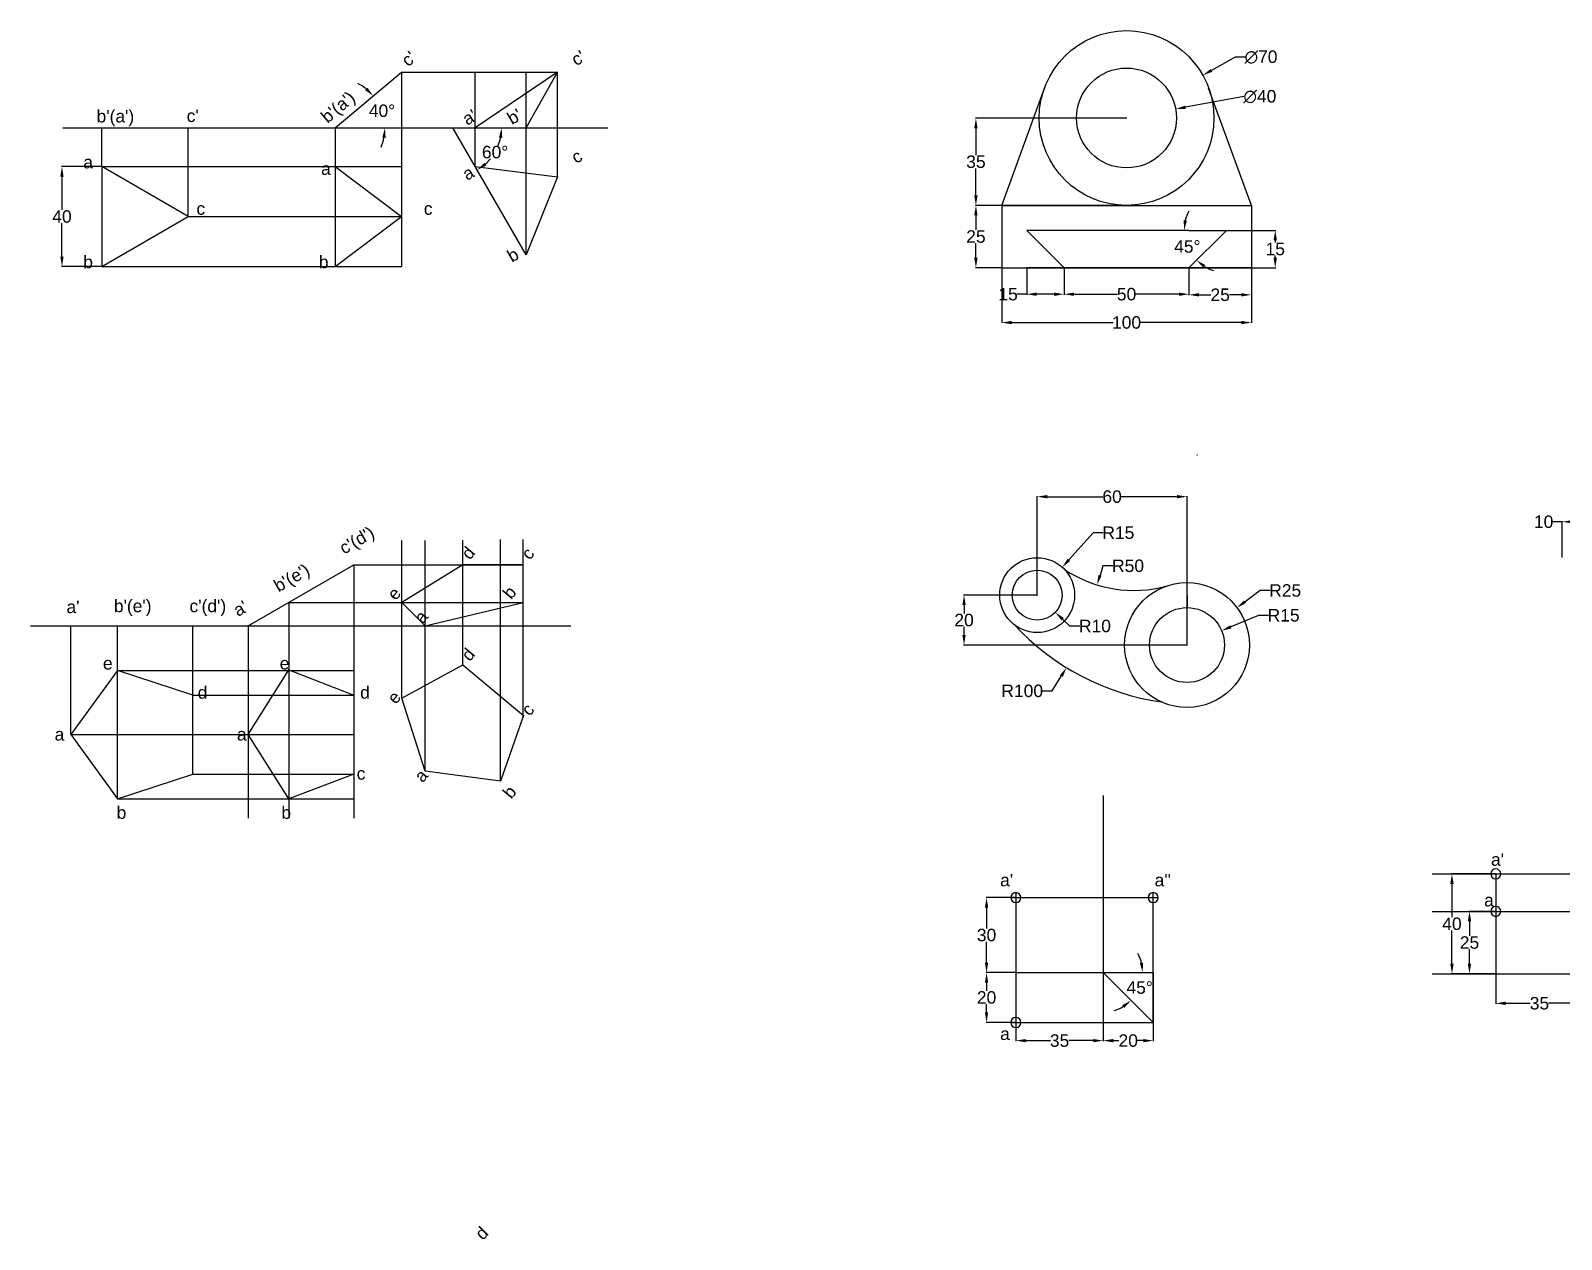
# Model space of a CAD drawing. Header units: inches. Extents: x -1930 to 5336, y -1833 to 832.
# Drawn here: x 2319 to 2932, y 280 to 764 of the extents above; entities that cross this region are included whole.
import ezdxf

# ---------------------------------------------------------------- set-up
doc = ezdxf.new("R2010")
doc.units = ezdxf.units.IN
doc.header["$MEASUREMENT"] = 0
doc.styles.get("Standard").update_dxf_attribs({"font": 'arial.ttf'})
doc.dimstyles.get("Standard").update_dxf_attribs({"dimtxt": 5, "dimasz": 4, "dimexe": 0.18, "dimexo": 0.0625, "dimgap": 0.09, "dimtad": 0, "dimtih": 1, "dimtoh": 1, "dimdec": 0, "dimzin": 0, "dimdsep": 46, "dimtxsty": 'Standard', "dimcen": 0.09, "dimadec": 0, "dimazin": 0, "dimtfac": 1, "dimtdec": 0, "dimtofl": 0, "dimtmove": 0, "dimatfit": 3, "dimfxl": 1, "dimtolj": 1, "dimtzin": 0, "dimarcsym": 0})

# ---------------------------------------------------------------- blocks, each defined once
blk = doc.blocks.new('*D106')
at = {"color": 0, "lineweight": -2, "transparency": 16777216}
for start, end in [(51.53873, 63.07746), (336.92254, 348.46127)]:
    blk.add_arc((2441.11, 725.42), 19.9, start, end, dxfattribs=at)
at = {"color": 0, "transparency": 16777216}
for points in [[(2453.95, 741.48), (2453.02, 740.52), (2456.35, 738.21)], [(2459.94, 721.51), (2461.27, 721.37), (2461.01, 725.42)]]:
    blk.add_solid(points, dxfattribs=at)
at = {"layer": 'Defpoints', "color": 0, "transparency": 16777216}
for p in [(2467.65, 747.69), (2460.47, 730.01), (2332.03, 725.42), (2441.11, 725.42), (2550.19, 725.42)]:
    blk.add_point(p, dxfattribs=at)
at = {"color": 0, "transparency": 16777216, "insert": (2459.81, 732.22), "char_height": 5, "attachment_point": 5}
blk.add_mtext('\\A1;40°', dxfattribs=at)
blk = doc.blocks.new('*D107')
at = {"color": 0, "lineweight": -2, "transparency": 16777216}
for start, end in [(338.60888, 348.24934), (311.75066, 320.56018)]:
    blk.add_arc((2488.18, 725.42), 19.54, start, end, dxfattribs=at)
at = {"color": 0, "transparency": 16777216}
for points in [[(2506.65, 721.51), (2507.98, 721.37), (2507.72, 725.42)], [(2501.59, 710.3), (2500.8, 711.38), (2497.95, 708.5)]]:
    blk.add_solid(points, dxfattribs=at)
at = {"layer": 'Defpoints', "color": 0, "transparency": 16777216}
for p in [(2332.03, 725.42), (2488.18, 725.42), (2550.19, 725.42), (2503.15, 712.86), (2517.56, 674.54)]:
    blk.add_point(p, dxfattribs=at)
at = {"color": 0, "transparency": 16777216, "insert": (2505.1, 715.65), "char_height": 5, "attachment_point": 5}
blk.add_mtext('\\A1;60°', dxfattribs=at)
blk = doc.blocks.new('*D108')
at = {"color": 0, "lineweight": -2, "transparency": 16777216}
for p, q in [((2347.55, 709.85), (2331.46, 709.85)), ((2331.64, 705.85), (2331.64, 692.49)), ((2331.64, 673.85), (2331.64, 687.21)), ((2347.55, 669.85), (2331.46, 669.85))]:
    blk.add_line(p, q, dxfattribs=at)
at = {"color": 0, "transparency": 16777216}
for points in [[(2330.97, 705.85), (2332.3, 705.85), (2331.64, 709.85)], [(2330.97, 673.85), (2332.3, 673.85), (2331.64, 669.85)]]:
    blk.add_solid(points, dxfattribs=at)
at = {"layer": 'Defpoints', "color": 0, "transparency": 16777216}
for p in [(2347.61, 709.85), (2331.64, 669.85), (2347.61, 669.85)]:
    blk.add_point(p, dxfattribs=at)
at = {"color": 0, "transparency": 16777216, "insert": (2331.64, 689.85), "char_height": 5, "attachment_point": 5}
blk.add_mtext('\\A1;40', dxfattribs=at)
blk = doc.blocks.new('*D112')
at = {"color": 0, "lineweight": -2, "transparency": 16777216}
for p, q in [((2733, 669.28), (2733, 658.57)), ((2783, 669.28), (2783, 658.57)), ((2737, 658.75), (2754.33, 658.75)), ((2779, 658.75), (2761.66, 658.75))]:
    blk.add_line(p, q, dxfattribs=at)
at = {"color": 0, "transparency": 16777216}
for points in [[(2737, 659.41), (2737, 658.08), (2733, 658.75)], [(2779, 659.41), (2779, 658.08), (2783, 658.75)]]:
    blk.add_solid(points, dxfattribs=at)
at = {"layer": 'Defpoints', "color": 0, "transparency": 16777216}
for p in [(2733, 669.34), (2783, 669.34), (2783, 658.75)]:
    blk.add_point(p, dxfattribs=at)
at = {"color": 0, "transparency": 16777216, "insert": (2758, 658.75), "char_height": 5, "attachment_point": 5}
blk.add_mtext('\\A1;50', dxfattribs=at)
blk = doc.blocks.new('*D113')
at = {"color": 0, "lineweight": -2, "transparency": 16777216}
for p, q in [((2783, 669.28), (2783, 658.33)), ((2808, 669.28), (2808, 658.33)), ((2787, 658.51), (2791.76, 658.51)), ((2804, 658.51), (2799.23, 658.51))]:
    blk.add_line(p, q, dxfattribs=at)
at = {"color": 0, "transparency": 16777216}
for points in [[(2787, 659.18), (2787, 657.85), (2783, 658.51)], [(2804, 659.18), (2804, 657.85), (2808, 658.51)]]:
    blk.add_solid(points, dxfattribs=at)
at = {"layer": 'Defpoints', "color": 0, "transparency": 16777216}
for p in [(2783, 669.34), (2808, 669.34), (2808, 658.51)]:
    blk.add_point(p, dxfattribs=at)
at = {"color": 0, "transparency": 16777216, "insert": (2795.5, 658.51), "char_height": 5, "attachment_point": 5}
blk.add_mtext('\\A1;25', dxfattribs=at)
blk = doc.blocks.new('*D114')
at = {"color": 0, "lineweight": -2, "transparency": 16777216}
for p, q in [((2718, 669.28), (2718, 658.57)), ((2733, 669.28), (2733, 658.57)), ((2718, 658.75), (2714, 658.75)), ((2729, 658.75), (2722, 658.75))]:
    blk.add_line(p, q, dxfattribs=at)
at = {"color": 0, "transparency": 16777216}
for points in [[(2722, 659.41), (2722, 658.08), (2718, 658.75)], [(2729, 659.41), (2729, 658.08), (2733, 658.75)]]:
    blk.add_solid(points, dxfattribs=at)
at = {"layer": 'Defpoints', "color": 0, "transparency": 16777216}
for p in [(2718, 669.34), (2733, 669.34), (2718, 658.75)]:
    blk.add_point(p, dxfattribs=at)
at = {"color": 0, "transparency": 16777216, "insert": (2710.54, 658.75), "char_height": 5, "attachment_point": 5}
blk.add_mtext('\\A1;15', dxfattribs=at)
blk = doc.blocks.new('*D115')
at = {"color": 0, "lineweight": -2, "transparency": 16777216}
for p, q in [((2707.94, 694.34), (2697.49, 694.34)), ((2697.67, 690.34), (2697.67, 684.48)), ((2697.67, 673.34), (2697.67, 679.2)), ((2707.94, 669.34), (2697.49, 669.34))]:
    blk.add_line(p, q, dxfattribs=at)
at = {"color": 0, "transparency": 16777216}
for points in [[(2697, 690.34), (2698.34, 690.34), (2697.67, 694.34)], [(2697, 673.34), (2698.34, 673.34), (2697.67, 669.34)]]:
    blk.add_solid(points, dxfattribs=at)
at = {"layer": 'Defpoints', "color": 0, "transparency": 16777216}
for p in [(2697.67, 694.34), (2708, 694.34), (2708, 669.34)]:
    blk.add_point(p, dxfattribs=at)
at = {"color": 0, "transparency": 16777216, "insert": (2697.67, 681.84), "char_height": 5, "attachment_point": 5}
blk.add_mtext('\\A1;25', dxfattribs=at)
blk = doc.blocks.new('*D116')
at = {"color": 0, "lineweight": -2, "transparency": 16777216}
for p, q in [((2783.06, 684.34), (2817.73, 684.34)), ((2817.55, 680.34), (2817.55, 679.48)), ((2783.06, 669.34), (2817.73, 669.34)), ((2817.55, 673.34), (2817.55, 674.2))]:
    blk.add_line(p, q, dxfattribs=at)
at = {"color": 0, "transparency": 16777216}
for points in [[(2816.88, 680.34), (2818.22, 680.34), (2817.55, 684.34)], [(2816.88, 673.34), (2818.22, 673.34), (2817.55, 669.34)]]:
    blk.add_solid(points, dxfattribs=at)
at = {"layer": 'Defpoints', "color": 0, "transparency": 16777216}
for p in [(2783, 684.34), (2817.55, 684.34), (2783, 669.34)]:
    blk.add_point(p, dxfattribs=at)
at = {"color": 0, "transparency": 16777216, "insert": (2817.55, 676.84), "char_height": 5, "attachment_point": 5}
blk.add_mtext('\\A1;15', dxfattribs=at)
blk = doc.blocks.new('*D117')
at = {"color": 0, "lineweight": -2, "transparency": 16777216}
for p, q in [((2805.02, 737.89), (2781.61, 733.64)), ((2757.91, 729.34), (2758.09, 729.34)), ((2758, 729.25), (2758, 729.43))]:
    blk.add_line(p, q, dxfattribs=at)
at = {"color": 0, "transparency": 16777216}
blk.add_solid([(2781.49, 734.29), (2781.73, 732.98), (2777.67, 732.92)], dxfattribs=at)
at = {"layer": 'Defpoints', "color": 0, "transparency": 16777216}
for p in [(2777.67, 732.92), (2738.32, 725.76)]:
    blk.add_point(p, dxfattribs=at)
at = {"color": 0, "transparency": 16777216, "insert": (2811.4, 737.89), "char_height": 5, "attachment_point": 5}
blk.add_mtext('\\A1;∅40', dxfattribs=at)
blk = doc.blocks.new('*D118')
at = {"color": 0, "lineweight": -2, "transparency": 16777216}
for p, q in [((2801.47, 753.72), (2792.01, 748.42)), ((2805.47, 753.72), (2801.47, 753.72)), ((2757.91, 729.34), (2758.09, 729.34)), ((2758, 729.25), (2758, 729.43))]:
    blk.add_line(p, q, dxfattribs=at)
at = {"color": 0, "transparency": 16777216}
blk.add_solid([(2791.69, 749), (2792.34, 747.84), (2788.52, 746.46)], dxfattribs=at)
at = {"layer": 'Defpoints', "color": 0, "transparency": 16777216}
for p in [(2788.52, 746.46), (2727.47, 712.22)]:
    blk.add_point(p, dxfattribs=at)
at = {"color": 0, "transparency": 16777216, "insert": (2811.85, 753.72), "char_height": 5, "attachment_point": 5}
blk.add_mtext('\\A1;∅70', dxfattribs=at)
blk = doc.blocks.new('*D119')
at = {"color": 0, "lineweight": -2, "transparency": 16777216}
for p, q in [((2708, 694.28), (2708, 647.23)), ((2808, 694.28), (2808, 647.23)), ((2712, 647.41), (2752.63, 647.41)), ((2804, 647.41), (2763.37, 647.41))]:
    blk.add_line(p, q, dxfattribs=at)
at = {"color": 0, "transparency": 16777216}
for points in [[(2712, 648.07), (2712, 646.74), (2708, 647.41)], [(2804, 648.07), (2804, 646.74), (2808, 647.41)]]:
    blk.add_solid(points, dxfattribs=at)
at = {"layer": 'Defpoints', "color": 0, "transparency": 16777216}
for p in [(2708, 694.34), (2808, 694.34), (2808, 647.41)]:
    blk.add_point(p, dxfattribs=at)
at = {"color": 0, "transparency": 16777216, "insert": (2758, 647.41), "char_height": 5, "attachment_point": 5}
blk.add_mtext('\\A1;100', dxfattribs=at)
blk = doc.blocks.new('*D120')
at = {"color": 0, "lineweight": -2, "transparency": 16777216}
for p, q in [((2757.94, 729.25), (2697.49, 729.25)), ((2697.67, 725.25), (2697.67, 714.44)), ((2697.67, 698.34), (2697.67, 709.15)), ((2757.94, 694.34), (2697.49, 694.34))]:
    blk.add_line(p, q, dxfattribs=at)
at = {"color": 0, "transparency": 16777216}
for points in [[(2697, 725.25), (2698.34, 725.25), (2697.67, 729.25)], [(2697, 698.34), (2698.34, 698.34), (2697.67, 694.34)]]:
    blk.add_solid(points, dxfattribs=at)
at = {"layer": 'Defpoints', "color": 0, "transparency": 16777216}
for p in [(2758, 729.25), (2697.67, 694.34), (2758, 694.34)]:
    blk.add_point(p, dxfattribs=at)
at = {"color": 0, "transparency": 16777216, "insert": (2697.67, 711.8), "char_height": 5, "attachment_point": 5}
blk.add_mtext('\\A1;35', dxfattribs=at)
blk = doc.blocks.new('*D121')
at = {"color": 0, "lineweight": -2, "transparency": 16777216}
for start, end in [(152.87996, 166.43998), (238.56002, 252.12004)]:
    blk.add_arc((2798, 684.34), 16.94, start, end, dxfattribs=at)
at = {"color": 0, "transparency": 16777216}
for points in [[(2782.19, 688.23), (2780.87, 688.39), (2781.06, 684.34)], [(2788.75, 669.36), (2789.57, 670.41), (2786.02, 672.36)]]:
    blk.add_solid(points, dxfattribs=at)
at = {"layer": 'Defpoints', "color": 0, "transparency": 16777216}
for p in [(2733, 684.34), (2783, 684.34), (2798, 684.34), (2781.63, 679.96), (2783, 669.34)]:
    blk.add_point(p, dxfattribs=at)
at = {"color": 0, "transparency": 16777216, "insert": (2782.35, 677.86), "char_height": 5, "attachment_point": 5}
blk.add_mtext('\\A1;45°', dxfattribs=at)
blk = doc.blocks.new('*D140')
at = {"color": 0, "lineweight": -2, "transparency": 16777216}
for p, q in [((2744.62, 563.19), (2734.91, 552.36)), ((2748.62, 563.19), (2744.62, 563.19)), ((2722.12, 538.22), (2722.3, 538.22)), ((2722.21, 538.13), (2722.21, 538.31))]:
    blk.add_line(p, q, dxfattribs=at)
at = {"color": 0, "transparency": 16777216}
blk.add_solid([(2734.41, 552.81), (2735.4, 551.91), (2732.23, 549.38)], dxfattribs=at)
at = {"layer": 'Defpoints', "color": 0, "transparency": 16777216}
for p in [(2732.23, 549.38), (2722.21, 538.22)]:
    blk.add_point(p, dxfattribs=at)
at = {"color": 0, "transparency": 16777216, "insert": (2754.71, 563.19), "char_height": 5, "attachment_point": 5}
blk.add_mtext('\\A1;R15', dxfattribs=at)
blk = doc.blocks.new('*D141')
at = {"color": 0, "lineweight": -2, "transparency": 16777216}
for p, q in [((2748.54, 549.95), (2747.37, 546.13)), ((2752.54, 549.95), (2748.54, 549.95))]:
    blk.add_line(p, q, dxfattribs=at)
at = {"color": 0, "transparency": 16777216}
blk.add_solid([(2746.73, 546.33), (2748, 545.93), (2746.19, 542.31)], dxfattribs=at)
at = {"layer": 'Defpoints', "color": 0, "transparency": 16777216}
for p in [(2760.91, 590.09), (2746.19, 542.31)]:
    blk.add_point(p, dxfattribs=at)
at = {"color": 0, "transparency": 16777216, "insert": (2758.6, 549.95), "char_height": 5, "attachment_point": 5}
blk.add_mtext('\\A1;R50', dxfattribs=at)
blk = doc.blocks.new('*D142')
at = {"color": 0, "lineweight": -2, "transparency": 16777216}
for p, q in [((2722.12, 538.22), (2722.3, 538.22)), ((2722.21, 538.13), (2722.21, 538.31)), ((2735.28, 525.84), (2732.38, 528.59)), ((2739.28, 525.84), (2735.28, 525.84))]:
    blk.add_line(p, q, dxfattribs=at)
at = {"color": 0, "transparency": 16777216}
blk.add_solid([(2732.84, 529.07), (2731.92, 528.11), (2729.47, 531.34)], dxfattribs=at)
at = {"layer": 'Defpoints', "color": 0, "transparency": 16777216}
for p in [(2722.21, 538.22), (2729.47, 531.34)]:
    blk.add_point(p, dxfattribs=at)
at = {"color": 0, "transparency": 16777216, "insert": (2745.34, 525.84), "char_height": 5, "attachment_point": 5}
blk.add_mtext('\\A1;R10', dxfattribs=at)
blk = doc.blocks.new('*D143')
at = {"color": 0, "lineweight": -2, "transparency": 16777216}
for p, q in [((2811.46, 540.07), (2805.44, 535.58)), ((2815.46, 540.07), (2811.46, 540.07)), ((2782.12, 518.22), (2782.3, 518.22)), ((2782.21, 518.13), (2782.21, 518.31))]:
    blk.add_line(p, q, dxfattribs=at)
at = {"color": 0, "transparency": 16777216}
blk.add_solid([(2805.04, 536.11), (2805.84, 535.05), (2802.24, 533.19)], dxfattribs=at)
at = {"layer": 'Defpoints', "color": 0, "transparency": 16777216}
for p in [(2802.24, 533.19), (2782.21, 518.22)]:
    blk.add_point(p, dxfattribs=at)
at = {"color": 0, "transparency": 16777216, "insert": (2821.54, 540.07), "char_height": 5, "attachment_point": 5}
blk.add_mtext('\\A1;R25', dxfattribs=at)
blk = doc.blocks.new('*D144')
at = {"color": 0, "lineweight": -2, "transparency": 16777216}
for p, q in [((2810.81, 530.12), (2799.76, 525.52)), ((2814.81, 530.12), (2810.81, 530.12)), ((2782.12, 518.22), (2782.3, 518.22)), ((2782.21, 518.13), (2782.21, 518.31))]:
    blk.add_line(p, q, dxfattribs=at)
at = {"color": 0, "transparency": 16777216}
blk.add_solid([(2799.5, 526.14), (2800.01, 524.9), (2796.06, 523.98)], dxfattribs=at)
at = {"layer": 'Defpoints', "color": 0, "transparency": 16777216}
for p in [(2796.06, 523.98), (2782.21, 518.22)]:
    blk.add_point(p, dxfattribs=at)
at = {"color": 0, "transparency": 16777216, "insert": (2820.9, 530.12), "char_height": 5, "attachment_point": 5}
blk.add_mtext('\\A1;R15', dxfattribs=at)
blk = doc.blocks.new('*D145')
at = {"color": 0, "lineweight": -2, "transparency": 16777216}
for p, q in [((2722.21, 538.28), (2722.21, 577.84)), ((2726.21, 577.66), (2748.54, 577.66)), ((2778.21, 577.66), (2755.89, 577.66)), ((2782.21, 518.28), (2782.21, 577.84))]:
    blk.add_line(p, q, dxfattribs=at)
at = {"color": 0, "transparency": 16777216}
for points in [[(2726.21, 578.32), (2726.21, 576.99), (2722.21, 577.66)], [(2778.21, 578.32), (2778.21, 576.99), (2782.21, 577.66)]]:
    blk.add_solid(points, dxfattribs=at)
at = {"layer": 'Defpoints', "color": 0, "transparency": 16777216}
for p in [(2782.21, 577.66), (2722.21, 538.22), (2782.21, 518.22)]:
    blk.add_point(p, dxfattribs=at)
at = {"color": 0, "transparency": 16777216, "insert": (2752.21, 577.66), "char_height": 5, "attachment_point": 5}
blk.add_mtext('\\A1;60', dxfattribs=at)
blk = doc.blocks.new('*D146')
at = {"color": 0, "lineweight": -2, "transparency": 16777216}
for p, q in [((2722.15, 538.22), (2692.74, 538.22)), ((2692.92, 534.22), (2692.92, 530.86)), ((2692.92, 522.22), (2692.92, 525.58)), ((2782.15, 518.22), (2692.74, 518.22))]:
    blk.add_line(p, q, dxfattribs=at)
at = {"color": 0, "transparency": 16777216}
for points in [[(2692.25, 534.22), (2693.59, 534.22), (2692.92, 538.22)], [(2692.25, 522.22), (2693.59, 522.22), (2692.92, 518.22)]]:
    blk.add_solid(points, dxfattribs=at)
at = {"layer": 'Defpoints', "color": 0, "transparency": 16777216}
for p in [(2722.21, 538.22), (2692.92, 518.22), (2782.21, 518.22)]:
    blk.add_point(p, dxfattribs=at)
at = {"color": 0, "transparency": 16777216, "insert": (2692.92, 528.22), "char_height": 5, "attachment_point": 5}
blk.add_mtext('\\A1;20', dxfattribs=at)
blk = doc.blocks.new('*D147')
at = {"color": 0, "lineweight": -2, "transparency": 16777216}
for p, q in [((2786.23, 594.38), (2786.41, 594.38)), ((2786.32, 594.29), (2786.32, 594.47)), ((2728.21, 499.85), (2731.86, 505.78)), ((2724.21, 499.85), (2728.21, 499.85))]:
    blk.add_line(p, q, dxfattribs=at)
at = {"color": 0, "transparency": 16777216}
blk.add_solid([(2731.29, 506.13), (2732.43, 505.43), (2733.95, 509.18)], dxfattribs=at)
at = {"layer": 'Defpoints', "color": 0, "transparency": 16777216}
for p in [(2786.32, 594.38), (2733.95, 509.18)]:
    blk.add_point(p, dxfattribs=at)
at = {"color": 0, "transparency": 16777216, "insert": (2716.22, 499.85), "char_height": 5, "attachment_point": 5}
blk.add_mtext('\\A1;R100', dxfattribs=at)
blk = doc.blocks.new('*D152')
at = {"color": 0, "lineweight": -2, "transparency": 16777216}
for p, q in [((2932.46, 567.61), (2928.46, 567.61)), ((2932.46, 553.36), (2932.46, 567.79)), ((2938.46, 567.61), (2936.46, 567.61)), ((2942.46, 553.11), (2942.46, 567.79))]:
    blk.add_line(p, q, dxfattribs=at)
at = {"color": 0, "transparency": 16777216}
for points in [[(2936.46, 568.28), (2936.46, 566.95), (2932.46, 567.61)], [(2938.46, 568.28), (2938.46, 566.95), (2942.46, 567.61)]]:
    blk.add_solid(points, dxfattribs=at)
at = {"layer": 'Defpoints', "color": 0, "transparency": 16777216}
for p in [(2932.46, 567.61), (2932.46, 553.3), (2942.46, 553.05)]:
    blk.add_point(p, dxfattribs=at)
at = {"color": 0, "transparency": 16777216, "insert": (2925.03, 567.61), "char_height": 5, "attachment_point": 5}
blk.add_mtext('\\A1;10', dxfattribs=at)
blk = doc.blocks.new('*D156')
at = {"color": 0, "lineweight": -2, "transparency": 16777216}
for p, q in [((2713.6, 417.05), (2701.75, 417.05)), ((2701.93, 413.05), (2701.93, 404.7)), ((2701.93, 391.05), (2701.93, 399.41)), ((2713.6, 387.05), (2701.75, 387.05))]:
    blk.add_line(p, q, dxfattribs=at)
at = {"color": 0, "transparency": 16777216}
for points in [[(2701.27, 413.05), (2702.6, 413.05), (2701.93, 417.05)], [(2701.27, 391.05), (2702.6, 391.05), (2701.93, 387.05)]]:
    blk.add_solid(points, dxfattribs=at)
at = {"layer": 'Defpoints', "color": 0, "transparency": 16777216}
for p in [(2701.93, 417.05), (2713.66, 417.05), (2713.66, 387.05)]:
    blk.add_point(p, dxfattribs=at)
at = {"color": 0, "transparency": 16777216, "insert": (2701.93, 402.05), "char_height": 5, "attachment_point": 5}
blk.add_mtext('\\A1;30', dxfattribs=at)
blk = doc.blocks.new('*D157')
at = {"color": 0, "lineweight": -2, "transparency": 16777216}
for p, q in [((2713.6, 387.05), (2701.75, 387.05)), ((2701.93, 383.05), (2701.93, 379.69)), ((2701.93, 371.05), (2701.93, 374.41)), ((2713.6, 367.05), (2701.75, 367.05))]:
    blk.add_line(p, q, dxfattribs=at)
at = {"color": 0, "transparency": 16777216}
for points in [[(2701.27, 383.05), (2702.6, 383.05), (2701.93, 387.05)], [(2701.27, 371.05), (2702.6, 371.05), (2701.93, 367.05)]]:
    blk.add_solid(points, dxfattribs=at)
at = {"layer": 'Defpoints', "color": 0, "transparency": 16777216}
for p in [(2701.93, 387.05), (2713.66, 387.05), (2713.66, 367.05)]:
    blk.add_point(p, dxfattribs=at)
at = {"color": 0, "transparency": 16777216, "insert": (2701.93, 377.05), "char_height": 5, "attachment_point": 5}
blk.add_mtext('\\A1;20', dxfattribs=at)
blk = doc.blocks.new('*D158')
at = {"color": 0, "lineweight": -2, "transparency": 16777216}
for p, q in [((2748.66, 386.99), (2748.66, 359.59)), ((2768.66, 386.99), (2768.66, 359.59)), ((2752.66, 359.77), (2754.96, 359.77)), ((2764.66, 359.77), (2762.37, 359.77))]:
    blk.add_line(p, q, dxfattribs=at)
at = {"color": 0, "transparency": 16777216}
for points in [[(2752.66, 360.44), (2752.66, 359.1), (2748.66, 359.77)], [(2764.66, 360.44), (2764.66, 359.1), (2768.66, 359.77)]]:
    blk.add_solid(points, dxfattribs=at)
at = {"layer": 'Defpoints', "color": 0, "transparency": 16777216}
for p in [(2748.66, 387.05), (2768.66, 387.05), (2768.66, 359.77)]:
    blk.add_point(p, dxfattribs=at)
at = {"color": 0, "transparency": 16777216, "insert": (2758.66, 359.77), "char_height": 5, "attachment_point": 5}
blk.add_mtext('\\A1;20', dxfattribs=at)
blk = doc.blocks.new('*D159')
at = {"color": 0, "lineweight": -2, "transparency": 16777216}
for p, q in [((2713.66, 386.99), (2713.66, 359.59)), ((2748.66, 386.99), (2748.66, 359.59)), ((2717.66, 359.77), (2727.48, 359.77)), ((2744.66, 359.77), (2734.85, 359.77))]:
    blk.add_line(p, q, dxfattribs=at)
at = {"color": 0, "transparency": 16777216}
for points in [[(2717.66, 360.44), (2717.66, 359.1), (2713.66, 359.77)], [(2744.66, 360.44), (2744.66, 359.1), (2748.66, 359.77)]]:
    blk.add_solid(points, dxfattribs=at)
at = {"layer": 'Defpoints', "color": 0, "transparency": 16777216}
for p in [(2713.66, 387.05), (2748.66, 387.05), (2748.66, 359.77)]:
    blk.add_point(p, dxfattribs=at)
at = {"color": 0, "transparency": 16777216, "insert": (2731.16, 359.77), "char_height": 5, "attachment_point": 5}
blk.add_mtext('\\A1;35', dxfattribs=at)
blk = doc.blocks.new('*D160')
at = {"color": 0, "lineweight": -2, "transparency": 16777216}
for start, end in [(14.55515, 29.11029), (285.88971, 300.44485)]:
    blk.add_arc((2748.66, 387.05), 15.79, start, end, dxfattribs=at)
at = {"color": 0, "transparency": 16777216}
for points in [[(2764.61, 391.1), (2763.28, 390.93), (2764.45, 387.05)], [(2756.26, 373.97), (2757.07, 372.91), (2759.83, 375.89)]]:
    blk.add_solid(points, dxfattribs=at)
at = {"layer": 'Defpoints', "color": 0, "transparency": 16777216}
for p in [(2691.29, 387.05), (2748.66, 387.05), (2880.1, 387.05), (2762.34, 379.16), (2819.38, 316.34)]:
    blk.add_point(p, dxfattribs=at)
at = {"color": 0, "transparency": 16777216, "insert": (2763.25, 381.01), "char_height": 5, "attachment_point": 5}
blk.add_mtext('\\A1;45°', dxfattribs=at)
blk = doc.blocks.new('*D162')
at = {"color": 0, "lineweight": -2, "transparency": 16777216}
for p, q in [((2905.86, 411.49), (2905.86, 374.54)), ((2940.86, 411.49), (2940.86, 374.54)), ((2909.86, 374.72), (2919.67, 374.72)), ((2936.86, 374.72), (2927.05, 374.72))]:
    blk.add_line(p, q, dxfattribs=at)
at = {"color": 0, "transparency": 16777216}
for points in [[(2909.86, 375.39), (2909.86, 374.05), (2905.86, 374.72)], [(2936.86, 375.39), (2936.86, 374.05), (2940.86, 374.72)]]:
    blk.add_solid(points, dxfattribs=at)
at = {"layer": 'Defpoints', "color": 0, "transparency": 16777216}
for p in [(2905.86, 411.55), (2940.86, 411.55), (2940.86, 374.72)]:
    blk.add_point(p, dxfattribs=at)
at = {"color": 0, "transparency": 16777216, "insert": (2923.36, 374.72), "char_height": 5, "attachment_point": 5}
blk.add_mtext('\\A1;35', dxfattribs=at)
blk = doc.blocks.new('*D164')
at = {"color": 0, "lineweight": -2, "transparency": 16777216}
for p, q in [((2905.8, 411.55), (2895.16, 411.55)), ((2895.34, 407.55), (2895.34, 401.69)), ((2895.34, 390.55), (2895.34, 396.41)), ((2905.8, 386.55), (2895.16, 386.55))]:
    blk.add_line(p, q, dxfattribs=at)
at = {"color": 0, "transparency": 16777216}
for points in [[(2894.67, 407.55), (2896.01, 407.55), (2895.34, 411.55)], [(2894.67, 390.55), (2896.01, 390.55), (2895.34, 386.55)]]:
    blk.add_solid(points, dxfattribs=at)
at = {"layer": 'Defpoints', "color": 0, "transparency": 16777216}
for p in [(2895.34, 411.55), (2905.86, 411.55), (2905.86, 386.55)]:
    blk.add_point(p, dxfattribs=at)
at = {"color": 0, "transparency": 16777216, "insert": (2895.34, 399.05), "char_height": 5, "attachment_point": 5}
blk.add_mtext('\\A1;25', dxfattribs=at)
blk = doc.blocks.new('*D165')
at = {"color": 0, "lineweight": -2, "transparency": 16777216}
for p, q in [((2905.8, 426.55), (2888.14, 426.55)), ((2888.32, 422.55), (2888.32, 409.19)), ((2888.32, 390.55), (2888.32, 403.91)), ((2905.8, 386.55), (2888.14, 386.55))]:
    blk.add_line(p, q, dxfattribs=at)
at = {"color": 0, "transparency": 16777216}
for points in [[(2887.66, 422.55), (2888.99, 422.55), (2888.32, 426.55)], [(2887.66, 390.55), (2888.99, 390.55), (2888.32, 386.55)]]:
    blk.add_solid(points, dxfattribs=at)
at = {"layer": 'Defpoints', "color": 0, "transparency": 16777216}
for p in [(2888.32, 426.55), (2905.86, 426.55), (2905.86, 386.55)]:
    blk.add_point(p, dxfattribs=at)
at = {"color": 0, "transparency": 16777216, "insert": (2888.32, 406.55), "char_height": 5, "attachment_point": 5}
blk.add_mtext('\\A1;40', dxfattribs=at)

msp = doc.modelspace()

# ---------------------------------------------------------------- linework, layer by layer
at = {"lineweight": 30}
for p, q in [((2441.11, 725.42), (2467.65, 747.69)), ((2530.16, 747.69), (2497.17, 725.42)), ((2517.56, 725.42), (2530.16, 747.69)), ((2347.61, 725.42), (2382.25, 725.42)), ((2497.17, 725.42), (2517.56, 725.42)), ((2406.2, 525.92), (2448.47, 550.32)), ((2492.18, 550.32), (2467.72, 535.32)), ((2516.29, 550.32), (2492.18, 550.32)), ((2516.29, 535.32), (2516.29, 550.32)), ((2467.72, 535.32), (2477.16, 525.92)), ((2477.16, 525.92), (2516.29, 535.32)), ((2335.23, 525.92), (2384.04, 525.92))]:
    msp.add_line(p, q, dxfattribs=at)
for p, q in [((2467.65, 747.69), (2467.65, 669.85)), ((2467.65, 747.69), (2530.16, 747.69)), ((2497.17, 709.85), (2497.17, 747.69)), ((2517.56, 674.54), (2517.56, 747.69)), ((2530.16, 705.8), (2530.16, 747.69)), ((2708, 694.34), (2725.11, 741.32)), ((2808, 694.34), (2790.88, 741.32)), ((2332.03, 725.42), (2550.19, 725.42)), ((2347.61, 709.85), (2347.61, 725.42)), ((2382.25, 689.85), (2382.25, 725.42)), ((2441.11, 725.42), (2441.11, 709.85)), ((2517.56, 674.54), (2488.18, 725.42)), ((2347.61, 709.85), (2467.65, 709.85)), ((2441.11, 709.85), (2467.65, 689.85)), ((2441.11, 709.85), (2441.11, 669.85)), ((2497.17, 709.85), (2530.16, 705.8)), ((2530.16, 705.8), (2517.56, 674.54)), ((2708, 694.34), (2808, 694.34)), ((2708, 694.34), (2708, 669.34)), ((2808, 694.34), (2808, 669.34)), ((2382.25, 689.85), (2467.65, 689.85)), ((2441.11, 669.85), (2467.65, 689.85)), ((2733, 684.34), (2718, 684.34)), ((2733, 669.34), (2718, 684.34)), ((2783, 684.34), (2733, 684.34)), ((2783, 684.34), (2798, 684.34)), ((2783, 669.34), (2798, 684.34)), ((2347.61, 669.85), (2467.65, 669.85)), ((2708, 669.34), (2808, 669.34)), ((2733, 669.34), (2718, 669.34)), ((2783, 669.34), (2733, 669.34)), ((2808, 669.34), (2783, 669.34)), ((2722.21, 538.22), (2722.21, 575.9)), ((2782.21, 538.22), (2782.21, 575.9)), ((2467.72, 496.94), (2467.72, 560.07)), ((2477.16, 467.76), (2477.16, 560.07)), ((2492.18, 510.34), (2492.18, 560.3)), ((2507.28, 463.74), (2507.28, 560.53)), ((2516.29, 489.41), (2516.29, 560.53)), ((2406.2, 525.92), (2448.47, 550.32)), ((2448.47, 550.32), (2448.47, 448.91)), ((2448.47, 550.32), (2516.29, 550.32)), ((2422.49, 535.32), (2422.49, 448.91)), ((2422.49, 535.32), (2516.29, 535.32)), ((2782.21, 538.22), (2782.21, 533.22)), ((2319.09, 525.92), (2535.47, 525.92)), ((2335.23, 482.35), (2335.23, 525.92)), ((2335.23, 525.92), (2384.04, 525.92)), ((2353.87, 456.69), (2353.87, 525.92)), ((2384.04, 498.21), (2384.04, 525.92)), ((2406.2, 525.92), (2406.2, 448.91)), ((2467.72, 496.94), (2492.18, 510.34)), ((2492.18, 510.34), (2516.48, 489.95)), ((2353.87, 508.01), (2448.47, 508.01)), ((2406.2, 482.35), (2422.49, 508.34)), ((2422.49, 508.34), (2448.47, 498.21)), ((2384.04, 498.21), (2448.47, 498.21)), ((2448.47, 498.21), (2448.47, 466.49)), ((2477.16, 467.76), (2467.72, 496.94)), ((2516.48, 489.95), (2507.28, 463.74)), ((2335.23, 482.35), (2448.47, 482.35)), ((2422.49, 456.69), (2406.2, 482.35)), ((2384.04, 466.49), (2448.47, 466.49)), ((2448.47, 466.49), (2422.49, 456.69)), ((2507.28, 463.74), (2477.16, 467.76)), ((2353.87, 456.69), (2448.47, 456.69)), ((2748.66, 457.93), (2748.66, 367.05)), ((2880.43, 426.55), (2965.86, 426.55)), ((2905.86, 426.55), (2905.86, 386.55)), ((2711.66, 417.05), (2770.66, 417.05)), ((2713.66, 419.05), (2713.66, 365.05)), ((2768.66, 367.05), (2768.66, 419.05)), ((2880.43, 411.55), (3032.13, 411.55)), ((2713.66, 387.05), (2768.66, 387.05)), ((2748.66, 387.05), (2768.66, 367.05)), ((2880.43, 386.55), (2940.86, 386.55)), ((2711.66, 367.05), (2768.66, 367.05))]:
    msp.add_line(p, q)
for points in [[(2347.61, 709.85), (2347.61, 669.85), (2382.25, 689.85)], [(2384.04, 466.49), (2384.04, 498.21), (2353.87, 508.01), (2335.23, 482.35), (2353.87, 456.69)]]:
    msp.add_lwpolyline(points, close=True, dxfattribs=at)
for points in [[(2903.86, 426.55, 1), (2907.86, 426.55, 1)], [(2711.66, 417.05, 1), (2715.66, 417.05, 1)], [(2766.66, 417.05, 1), (2770.66, 417.05, 1)], [(2903.86, 411.55, 1), (2907.86, 411.55, 1)], [(2711.66, 367.05, 1), (2715.66, 367.05, 1)]]:
    msp.add_lwpolyline(points, format="xyb", close=True)
for centre, radius in [((2758, 729.34), 35), ((2758, 729.34), 20), ((2722.21, 538.22), 15), ((2722.21, 538.22), 10), ((2782.21, 518.22), 25), ((2782.21, 518.22), 15)]:
    msp.add_circle(centre, radius)
for centre, radius, start, end in [((2760.91, 590.09), 50, 236.20703, 285.5652), ((2786.32, 594.38), 100, 222.82216, 261.73542)]:
    msp.add_arc(centre, radius, start, end)

# ---------------------------------------------------------------- texts
at = {"char_height": 5, "attachment_point": 1}
for s, width, insert, rotation in [("c'", 18.7048, (2467.03, 753.47), 40), ("c'", 18.7048, (2535.02, 754.34), 30), ("b'(a')", 18.7048, (2434.79, 730.8), 40), ("a'", 18.7048, (2491.38, 730.53), 30), ("b'", 18.7048, (2509.31, 730.79), 30), ('c', 18.7048, (2535.02, 715.21), 30), ('a', 18.7048, (2491.38, 708.47), 30), ('b', 18.7048, (2509.31, 675.65), 30), ("c'(d')", 18.7048, (2442.1, 558.73), 30), ('d', 18.7048, (2491.13, 555.25), 50), ('c', 18.7048, (2515.1, 555.16), 50), ("b'(e')", 18.7048, (2415.87, 543.59), 30), ('e', 18.7048, (2461.48, 538.98), 50), ('b', 18.7048, (2507.71, 539.41), 50), ("a'", 18.7048, (2399.62, 533.78), 30), ('a', 18.7048, (2472.27, 529.64), 50), ('d', 18.7048, (2491.13, 514.59), 50), ('e', 18.7048, (2461.48, 497.41), 50), ('c', 18.7048, (2515.1, 492.68), 50), ('a', 18.7048, (2472.27, 466.02), 50), ('b', 18.7048, (2507.71, 459.48), 50), ('d', 9.7801, (2496.59, 283.08), 45)]:
    msp.add_mtext_dynamic_manual_height_columns(s, width=width, gutter_width=25, heights=[0], dxfattribs=dict(at, insert=insert, rotation=rotation))
for s, width, insert in [("b'(a')", 18.7048, (2345.49, 732.55)), ("c'", 18.7048, (2381.6, 732.73)), ('a', 18.7048, (2340.17, 714.15)), ('a', 18.7048, (2435.41, 711.55)), ('c', 18.7048, (2385.5, 695.57)), ('c', 18.7048, (2476.57, 695.57)), ('b', 18.7048, (2340.17, 674.16)), ('b', 18.7048, (2434.52, 674.16)), ("a'", 18.7048, (2333.45, 536.02)), ("b'(e')", 18.7048, (2352.43, 536.39)), ("c'(d')", 18.7048, (2382.72, 536.39)), ('e', 18.7048, (2348.05, 513.42)), ('e', 18.7048, (2418.84, 513.42)), ('d', 18.7048, (2386, 501.75)), ('d', 18.7048, (2451.06, 501.75)), ('a', 18.7048, (2328.71, 484.98)), ('a', 18.7048, (2401.72, 484.98)), ('c', 18.7048, (2449.68, 469.3)), ('b', 18.7048, (2353.52, 453.62)), ('b', 18.7048, (2419.5, 453.62)), ("a'", 11.7689, (2903.95, 434.81)), ("a'", 11.7689, (2707.37, 426.58)), ("a''", 11.7689, (2769.25, 426.58)), ('a', 11.7689, (2901.2, 418.53)), ('a', 11.7689, (2707.37, 365.03))]:
    msp.add_mtext_dynamic_manual_height_columns(s, width=width, gutter_width=25, heights=[0], dxfattribs=dict(at, insert=insert))

# ---------------------------------------------------------------- dimensions: what is measured, and where the dimension line sits
for p1, p2, picture, middle in [((2727.47, 712.22), (2788.52, 746.46), '*D118', (2811.85, 753.72)), ((2738.32, 725.76), (2777.67, 732.92), '*D117', (2805.02, 737.89))]:
    dim = msp.add_diameter_dim_2p(p1=p1, p2=p2, dimstyle='Standard')
    dim.commit()
    dim.dimension.update_dxf_attribs({"geometry": picture, "text_midpoint": middle, "dimtype": 163})
for base, line1, line2, picture, middle in [((2460.47, 730.01), ((2441.11, 725.42), (2467.65, 747.69)), ((2332.03, 725.42), (2550.19, 725.42)), '*D106', (2459.81, 732.22)), ((2503.15, 712.86), ((2332.03, 725.42), (2550.19, 725.42)), ((2517.56, 674.54), (2488.18, 725.42)), '*D107', (2505.1, 715.65)), ((2781.63, 679.96), ((2783, 684.34), (2733, 684.34)), ((2783, 669.34), (2798, 684.34)), '*D121', (2782.35, 677.86)), ((2762.34, 379.16), ((2691.29, 387.05), (2880.1, 387.05)), ((2748.66, 387.05), (2819.38, 316.34)), '*D160', (2763.25, 381.01))]:
    dim = msp.add_angular_dim_2l(base=base, line1=line1, line2=line2, dimstyle='Standard')
    dim.commit()
    dim.dimension.update_dxf_attribs({"geometry": picture, "text_midpoint": middle})
for base, p1, p2, picture, middle in [((2697.67, 694.34), (2758, 729.25), (2758, 694.34), '*D120', (2697.67, 711.8)), ((2331.64, 669.85), (2347.61, 709.85), (2347.61, 669.85), '*D108', (2331.64, 689.85)), ((2697.67, 694.34), (2708, 669.34), (2708, 694.34), '*D115', (2697.67, 681.84)), ((2817.55, 684.34), (2783, 669.34), (2783, 684.34), '*D116', (2817.55, 676.84)), ((2692.92, 518.22), (2722.21, 538.22), (2782.21, 518.22), '*D146', (2692.92, 528.22)), ((2888.32, 426.55), (2905.86, 386.55), (2905.86, 426.55), '*D165', (2888.32, 406.55)), ((2701.93, 417.05), (2713.66, 387.05), (2713.66, 417.05), '*D156', (2701.93, 402.05)), ((2895.34, 411.55), (2905.86, 386.55), (2905.86, 411.55), '*D164', (2895.34, 399.05)), ((2701.93, 387.05), (2713.66, 367.05), (2713.66, 387.05), '*D157', (2701.93, 377.05))]:
    dim = msp.add_linear_dim(base=base, p1=p1, p2=p2, angle=90, dimstyle='Standard')
    dim.commit()
    dim.dimension.update_dxf_attribs({"geometry": picture, "text_midpoint": middle})
for base, p1, p2, picture, middle in [((2808, 647.41), (2708, 694.34), (2808, 694.34), '*D119', (2758, 647.41)), ((2718, 658.75), (2733, 669.34), (2718, 669.34), '*D114', (2710.54, 658.75)), ((2783, 658.75), (2733, 669.34), (2783, 669.34), '*D112', (2758, 658.75)), ((2808, 658.51), (2783, 669.34), (2808, 669.34), '*D113', (2795.5, 658.51)), ((2782.21, 577.66), (2722.21, 538.22), (2782.21, 518.22), '*D145', (2752.21, 577.66)), ((2932.46, 567.61), (2942.46, 553.05), (2932.46, 553.3), '*D152', (2925.03, 567.61)), ((2940.86, 374.72), (2905.86, 411.55), (2940.86, 411.55), '*D162', (2923.36, 374.72)), ((2748.66, 359.77), (2713.66, 387.05), (2748.66, 387.05), '*D159', (2731.16, 359.77)), ((2768.66, 359.77), (2748.66, 387.05), (2768.66, 387.05), '*D158', (2758.66, 359.77))]:
    dim = msp.add_linear_dim(base=base, p1=p1, p2=p2, dimstyle='Standard')
    dim.commit()
    dim.dimension.update_dxf_attribs({"geometry": picture, "text_midpoint": middle})
for center, mpoint, picture, middle in [((2786.32, 594.38), (2733.95, 509.18), '*D147', (2716.22, 499.85)), ((2760.91, 590.09), (2746.19, 542.31), '*D141', (2758.6, 549.95)), ((2722.21, 538.22), (2732.23, 549.38), '*D140', (2754.71, 563.19)), ((2782.21, 518.22), (2802.24, 533.19), '*D143', (2821.54, 540.07)), ((2782.21, 518.22), (2796.06, 523.98), '*D144', (2820.9, 530.12))]:
    dim = msp.add_radius_dim(center=center, mpoint=mpoint, dimstyle='Standard')
    dim.commit()
    dim.dimension.update_dxf_attribs({"geometry": picture, "text_midpoint": middle, "dimtype": 164})
dim = msp.add_radius_dim(center=(2722.21, 538.22), mpoint=(2729.47, 531.34), dimstyle='Standard')
dim.commit()
dim.dimension.update_dxf_attribs({"geometry": '*D142', "text_midpoint": (2745.34, 525.84)})

doc.saveas('drawing.dxf')
